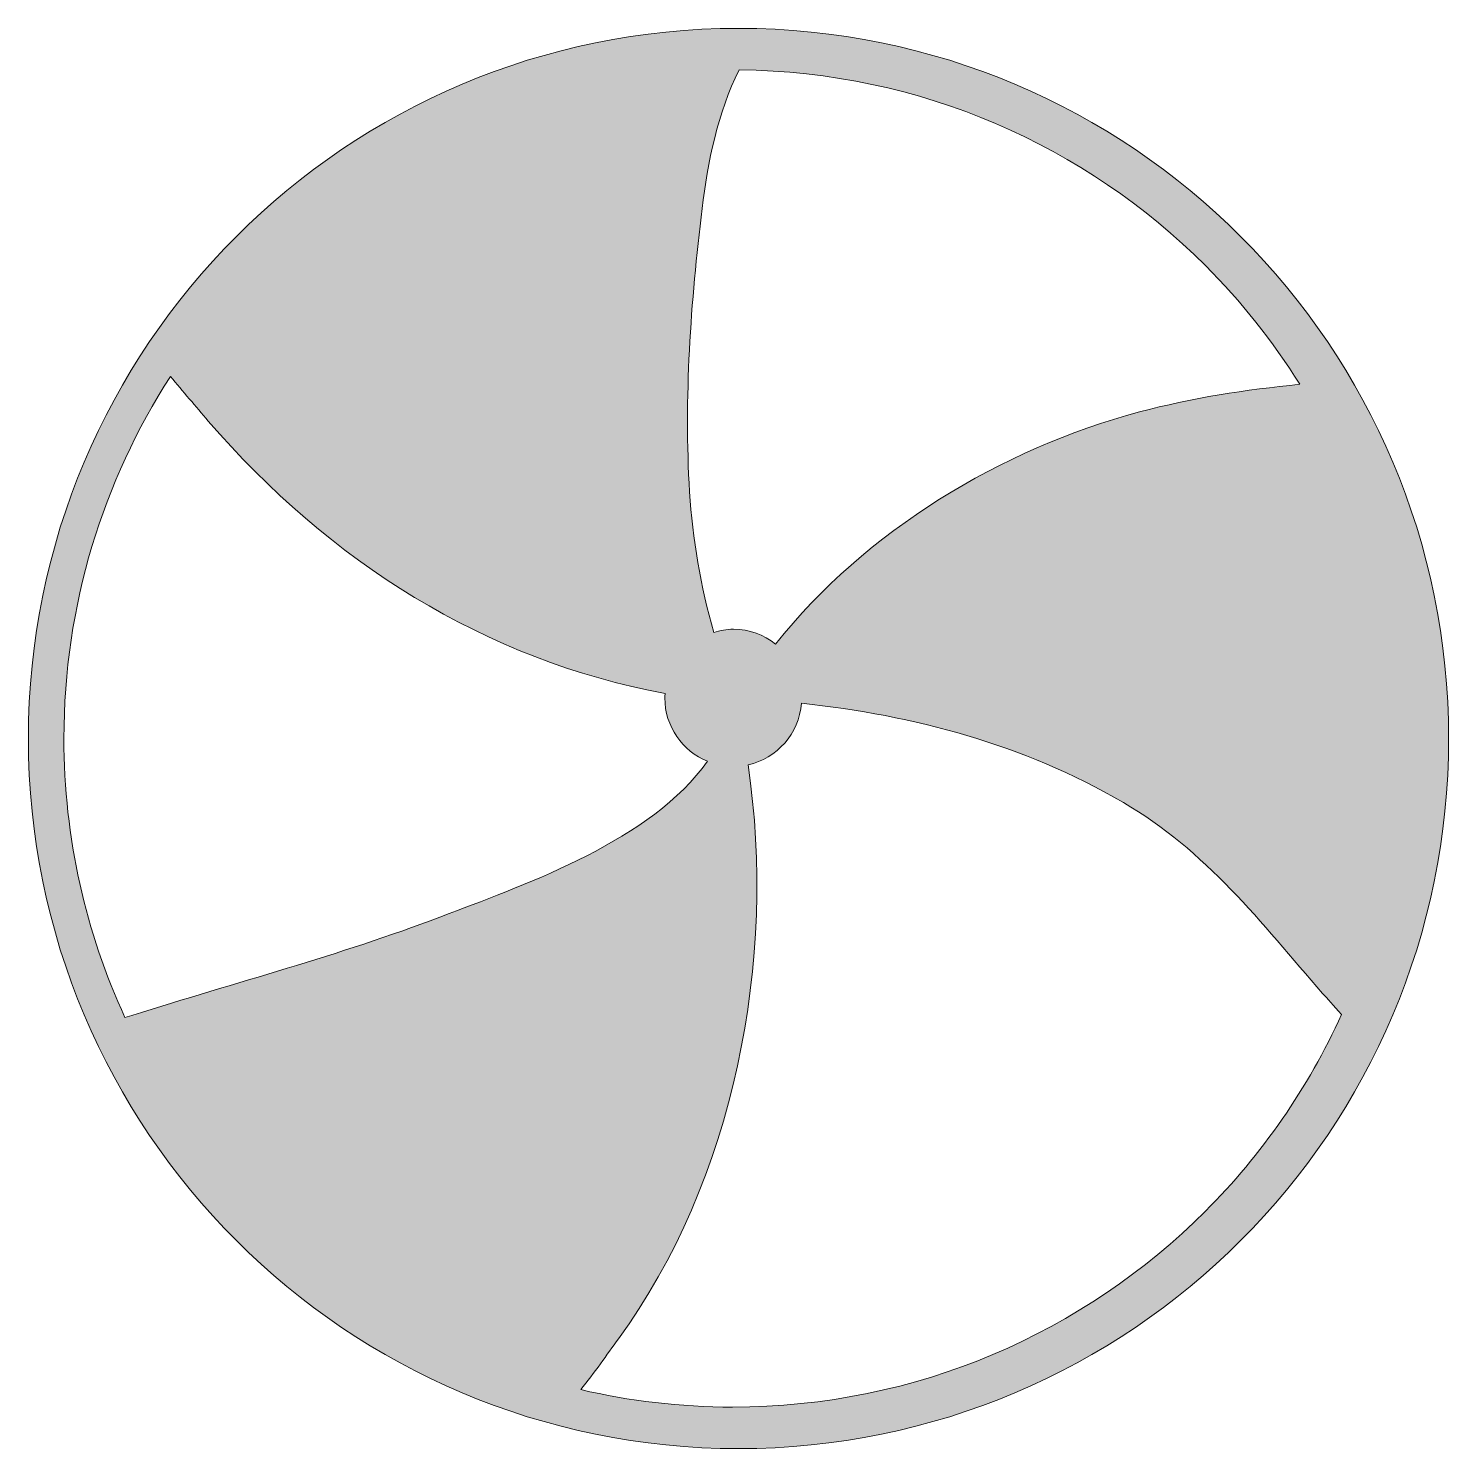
# Model space of a CAD drawing. Header units: inches. Extents: x 0 to 102, y 0 to 102.
import ezdxf

# ---------------------------------------------------------------- set-up
doc = ezdxf.new("R2010")
doc.units = ezdxf.units.IN
doc.header["$MEASUREMENT"] = 0
doc.layers.add('Layer 1', color=7, linetype='Continuous')

msp = doc.modelspace()

# ---------------------------------------------------------------- hatches: boundary and pattern name
at = {"layer": 'Layer 1', "true_color": 0xf6921e}
h = msp.add_hatch(color=30, dxfattribs=at)
h.dxf.hatch_style = 2
edge = h.paths.add_edge_path()
edge.add_spline(control_points=[(50.8, 0), (78.86, 0), (101.6, 22.74), (101.6, 50.8), (101.6, 78.86), (78.86, 101.6), (50.8, 101.6), (22.74, 101.6), (0, 78.86), (0, 50.8), (0, 22.74), (22.74, 0), (50.8, 0)], knot_values=[0, 0, 0, 0, 1, 1, 1, 2, 2, 2, 3, 3, 3, 4, 4, 4, 4], degree=3, periodic=1)
edge = h.paths.add_edge_path()
edge.add_spline(control_points=[(93.94, 31.06), (91.55, 25.79), (88.24, 21.02), (84.2, 16.98), (75.54, 8.32), (63.59, 2.97), (50.37, 2.97), (46.63, 2.97), (43, 3.41), (39.51, 4.22), (40.5, 5.42), (41.38, 6.72), (42.21, 7.86), (50.45, 19.09), (53.58, 35), (51.48, 48.92), (53.56, 49.37), (55.12, 51.15), (55.3, 53.32), (63.4, 52.45), (71.08, 50.42), (78.33, 46.22), (84.18, 42.83), (88.23, 37.59), (92.59, 32.56), (92.9, 32.21), (93.38, 31.69), (93.94, 31.06)], knot_values=[0, 0, 0, 0, 1, 1, 1, 2, 2, 2, 3, 3, 3, 4, 4, 4, 5, 5, 5, 6, 6, 6, 7, 7, 7, 8, 8, 8, 9, 9, 9, 9], degree=3, periodic=1)
edge = h.paths.add_edge_path()
edge.add_spline(control_points=[(48.2, 88.71), (48.6, 92.02), (49.31, 95.57), (50.84, 98.63), (63.87, 98.51), (75.64, 93.19), (84.2, 84.63), (86.76, 82.07), (89.02, 79.22), (90.95, 76.14), (87.11, 75.75), (83.21, 75.16), (79.49, 74.16), (69.54, 71.5), (59.94, 65.69), (53.45, 57.56), (52.61, 58.21), (51.58, 58.62), (50.43, 58.62), (49.95, 58.62), (49.49, 58.52), (49.04, 58.39), (48.09, 61.67), (47.51, 65.1), (47.3, 68.44), (46.89, 75.1), (47.38, 82.08), (48.2, 88.71)], knot_values=[0, 0, 0, 0, 1, 1, 1, 2, 2, 2, 3, 3, 3, 4, 4, 4, 5, 5, 5, 6, 6, 6, 7, 7, 7, 8, 8, 8, 9, 9, 9, 9], degree=3, periodic=1)
edge = h.paths.add_edge_path()
edge.add_spline(control_points=[(6.91, 30.83), (4.11, 36.91), (2.54, 43.67), (2.54, 50.81), (2.54, 60.35), (5.34, 69.23), (10.16, 76.7), (11.06, 75.63), (11.96, 74.57), (12.87, 73.51), (21.53, 63.48), (32.66, 56.4), (45.56, 54.02), (45.55, 53.91), (45.53, 53.82), (45.53, 53.71), (45.53, 51.66), (46.79, 49.91), (48.58, 49.17), (44.62, 43.55), (35.67, 40.41), (30.1, 38.27), (22.92, 35.51), (15.5, 33.51), (8.16, 31.23), (7.77, 31.11), (7.35, 30.97), (6.91, 30.83)], knot_values=[0, 0, 0, 0, 1, 1, 1, 2, 2, 2, 3, 3, 3, 4, 4, 4, 5, 5, 5, 6, 6, 6, 7, 7, 7, 8, 8, 8, 9, 9, 9, 9], degree=3, periodic=1)

# ---------------------------------------------------------------- linework, layer by layer
at = {"layer": 'Layer 1', "lineweight": 0}
for points, knots in [([(50.8, 0), (78.86, 0), (101.6, 22.74), (101.6, 50.8), (101.6, 78.86), (78.86, 101.6), (50.8, 101.6), (22.74, 101.6), (0, 78.86), (0, 50.8), (0, 22.74), (22.74, 0), (50.8, 0)], [0, 0, 0, 0, 1, 1, 1, 2, 2, 2, 3, 3, 3, 4, 4, 4, 4]), ([(48.2, 88.71), (48.6, 92.02), (49.31, 95.57), (50.84, 98.63), (63.87, 98.51), (75.64, 93.19), (84.2, 84.63), (86.76, 82.07), (89.02, 79.22), (90.95, 76.14), (87.11, 75.75), (83.21, 75.16), (79.49, 74.16), (69.54, 71.5), (59.94, 65.69), (53.45, 57.56), (52.61, 58.21), (51.58, 58.62), (50.43, 58.62), (49.95, 58.62), (49.49, 58.52), (49.04, 58.39), (48.09, 61.67), (47.51, 65.1), (47.3, 68.44), (46.89, 75.1), (47.38, 82.08), (48.2, 88.71)], [0, 0, 0, 0, 1, 1, 1, 2, 2, 2, 3, 3, 3, 4, 4, 4, 5, 5, 5, 6, 6, 6, 7, 7, 7, 8, 8, 8, 9, 9, 9, 9]), ([(6.91, 30.83), (4.11, 36.91), (2.54, 43.67), (2.54, 50.81), (2.54, 60.35), (5.34, 69.23), (10.16, 76.7), (11.06, 75.63), (11.96, 74.57), (12.87, 73.51), (21.53, 63.48), (32.66, 56.4), (45.56, 54.02), (45.55, 53.91), (45.53, 53.82), (45.53, 53.71), (45.53, 51.66), (46.79, 49.91), (48.58, 49.17), (44.62, 43.55), (35.67, 40.41), (30.1, 38.27), (22.92, 35.51), (15.5, 33.51), (8.16, 31.23), (7.77, 31.11), (7.35, 30.97), (6.91, 30.83)], [0, 0, 0, 0, 1, 1, 1, 2, 2, 2, 3, 3, 3, 4, 4, 4, 5, 5, 5, 6, 6, 6, 7, 7, 7, 8, 8, 8, 9, 9, 9, 9]), ([(93.94, 31.06), (91.55, 25.79), (88.24, 21.02), (84.2, 16.98), (75.54, 8.32), (63.59, 2.97), (50.37, 2.97), (46.63, 2.97), (43, 3.41), (39.51, 4.22), (40.5, 5.42), (41.38, 6.72), (42.21, 7.86), (50.45, 19.09), (53.58, 35), (51.48, 48.92), (53.56, 49.37), (55.12, 51.15), (55.3, 53.32), (63.4, 52.45), (71.08, 50.42), (78.33, 46.22), (84.18, 42.83), (88.23, 37.59), (92.59, 32.56), (92.9, 32.21), (93.38, 31.69), (93.94, 31.06)], [0, 0, 0, 0, 1, 1, 1, 2, 2, 2, 3, 3, 3, 4, 4, 4, 5, 5, 5, 6, 6, 6, 7, 7, 7, 8, 8, 8, 9, 9, 9, 9])]:
    msp.add_open_spline(points, degree=3, knots=knots, dxfattribs=at)

doc.saveas('drawing.dxf')
